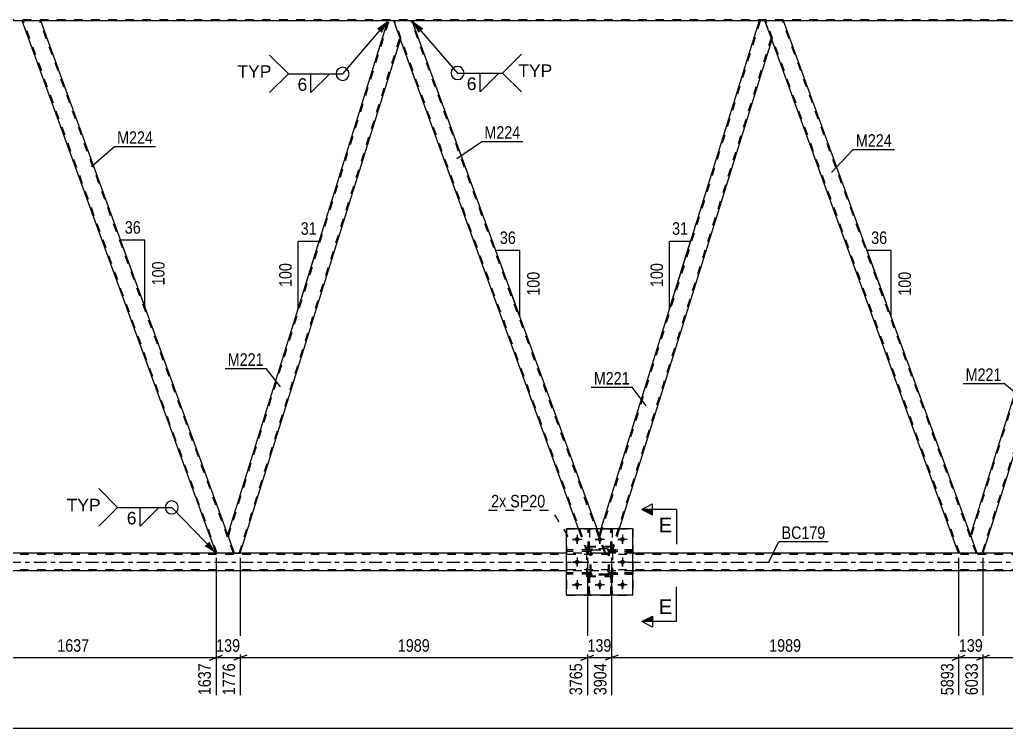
# Model space of a CAD drawing. Header units: millimetres. Extents: x 0 to 841, y 0 to 594.
# Drawn here: x 122 to 348.2, y 256.8 to 419.1 of the extents above; entities that cross this region are included whole.
import ezdxf

# ---------------------------------------------------------------- set-up
doc = ezdxf.new("R2010")
doc.units = ezdxf.units.MM
doc.linetypes.add('DXK_LINE_DOT2', pattern=[3.9198, 1.9599, -1.9599])
doc.linetypes.add('DXK_LINE_DOT3', pattern=[5.9187, 2.979, -0.9799, 0.9799, -0.9799])
doc.styles.add('Arial', font='ARIAL.TTF', dxfattribs={"height": 0.2})
doc.styles.add('Arial Narrow', font='ARIALN.TTF', dxfattribs={"height": 0.2})

# ---------------------------------------------------------------- blocks, each defined once
blk = doc.blocks.new('Part-122570622-5307 - 5143')
at = {"color": 7, "linetype": 'DXK_LINE_DOT2'}
for p, q in [((252.32, 297.64), (252.32, 302.49)), ((252.32, 302.49), (252.64, 302.49)), ((252.64, 302.49), (252.64, 297.64)), ((252.32, 298.24), (252.64, 298.24)), ((252.64, 297.64), (252.32, 297.64))]:
    blk.add_line(p, q, dxfattribs=at)
blk = doc.blocks.new('Part-122570622-5166 - 5143')
at = {"color": 7, "linetype": 'DXK_LINE_DOT2'}
for p, q in [((262.57, 292.45), (257.17, 292.45)), ((257.17, 292.45), (257.17, 292.13)), ((257.17, 292.13), (262.57, 292.13)), ((257.77, 292.13), (257.77, 292.45)), ((262.57, 292.13), (262.57, 292.45))]:
    blk.add_line(p, q, dxfattribs=at)
blk = doc.blocks.new('Part-122570622-5150 - 5143')
at = {"color": 7, "linetype": 'DXK_LINE_DOT2'}
for p, q in [((257.84, 292.12), (257.52, 292.12)), ((257.52, 292.12), (257.52, 287.29)), ((257.84, 287.29), (257.84, 292.12)), ((257.52, 291.52), (257.84, 291.52)), ((257.52, 287.29), (257.84, 287.29))]:
    blk.add_line(p, q, dxfattribs=at)
blk = doc.blocks.new('Part-122570622-5217 - 5143')
at = {"color": 7, "linetype": 'DXK_LINE_DOT2'}
for p, q in [((291.77, 418.89), (254.96, 300.77)), ((294.25, 415.01), (257.43, 296.89)), ((255.24, 302.49), (254.82, 301.14)), ((256.37, 296.89), (254.82, 301.14)), ((259.43, 302.49), (257.69, 296.89)), ((257.69, 296.89), (256.37, 296.89))]:
    blk.add_line(p, q, dxfattribs=at)
at = {"color": 2, "linetype": 'Continuous'}
for p, q in [((291.52, 418.89), (255.24, 302.49)), ((292.84, 418.89), (291.52, 418.89)), ((294.39, 414.64), (292.84, 418.89)), ((294.39, 414.64), (259.43, 302.49))]:
    blk.add_line(p, q, dxfattribs=at)
blk = doc.blocks.new('Part-122570622-5160 - 5143')
at = {"color": 7, "linetype": 'DXK_LINE_DOT2'}
for p, q in [((257.17, 292.13), (257.17, 292.45)), ((257.17, 292.45), (262.57, 292.45)), ((262.57, 292.13), (257.17, 292.13)), ((257.77, 292.13), (257.77, 292.45)), ((262.57, 292.45), (262.57, 292.13))]:
    blk.add_line(p, q, dxfattribs=at)
blk = doc.blocks.new('Part-122570622-5237 - 5143')
at = {"color": 2, "linetype": 'Continuous'}
for p, q in [((169.69, 301.14), (206.39, 418.89)), ((207.71, 418.89), (206.39, 418.89)), ((209.25, 414.64), (207.71, 418.89)), ((172.55, 296.89), (209.25, 414.64)), ((171.23, 296.89), (169.69, 301.14)), ((171.23, 296.89), (172.55, 296.89))]:
    blk.add_line(p, q, dxfattribs=at)
at = {"color": 7, "linetype": 'DXK_LINE_DOT2'}
for p, q in [((169.82, 300.77), (206.64, 418.89)), ((172.3, 296.89), (209.12, 415.01)), ((172.28, 296.89), (172.24, 296.89)), ((172.24, 296.89), (172.28, 296.89)), ((172.28, 296.89), (172.3, 296.89)), ((172.3, 296.89), (172.28, 296.89))]:
    blk.add_line(p, q, dxfattribs=at)
blk = doc.blocks.new('Part-122570622-5304 - 5143')
at = {"color": 2, "linetype": 'Continuous'}
for p, q in [((297.1, 418.89), (292.84, 418.89)), ((339.95, 301.14), (297.1, 418.89)), ((337.24, 296.89), (294.39, 414.64)), ((341.19, 296.89), (337.24, 296.89)), ((341.46, 296.89), (341.19, 296.89)), ((341.46, 296.89), (341.5, 296.89))]:
    blk.add_line(p, q, dxfattribs=at)
at = {"color": 7, "linetype": 'DXK_LINE_DOT2'}
for p, q in [((292.84, 418.89), (294.39, 414.64)), ((337.5, 296.89), (293.1, 418.89)), ((341.25, 296.89), (296.84, 418.89)), ((341.5, 296.89), (339.95, 301.14)), ((341.19, 296.89), (341.35, 296.89))]:
    blk.add_line(p, q, dxfattribs=at)
blk = doc.blocks.new('Part-122570622-5188 - 5143')
at = {"color": 2, "linetype": 'Continuous'}
for p, q in [((166.98, 296.89), (101.51, 296.89)), ((247.37, 296.89), (172.55, 296.89)), ((337.24, 296.89), (262.57, 296.89)), ((422.38, 296.89), (342.82, 296.89)), ((247.37, 292.89), (101.51, 292.89)), ((502.77, 292.89), (262.57, 292.89))]:
    blk.add_line(p, q, dxfattribs=at)
at = {"color": 7, "linetype": 'DXK_LINE_DOT2'}
for p, q in [((782.53, 296.65), (101.51, 296.65)), ((172.55, 296.89), (166.98, 296.89)), ((262.57, 296.89), (247.37, 296.89)), ((342.82, 296.89), (337.24, 296.89)), ((782.53, 293.13), (101.51, 293.13)), ((262.57, 292.89), (247.37, 292.89))]:
    blk.add_line(p, q, dxfattribs=at)
at = {"color": 7, "linetype": 'DXK_LINE_DOT3'}
blk.add_line((101.51, 294.89), (782.53, 294.89), dxfattribs=at)
blk = doc.blocks.new('Part-122570622-5193 - 5143')
at = {"color": 7, "linetype": 'DXK_LINE_DOT2'}
for p, q in [((252.32, 287.29), (252.32, 292.12)), ((252.32, 292.12), (252.64, 292.12)), ((252.64, 292.12), (252.64, 287.29)), ((252.32, 291.52), (252.64, 291.52)), ((252.64, 287.29), (252.32, 287.29))]:
    blk.add_line(p, q, dxfattribs=at)
blk = doc.blocks.new('Part-122570622-5579 - 5143')
at = {"color": 2, "linetype": 'Continuous'}
for p, q in [((262.57, 302.49), (247.37, 302.49)), ((247.37, 287.29), (247.37, 302.49)), ((262.57, 287.29), (262.57, 302.49)), ((262.57, 287.29), (247.37, 287.29))]:
    blk.add_line(p, q, dxfattribs=at)
blk = doc.blocks.new('Part-122570622-5201 - 5143')
at = {"color": 7, "linetype": 'DXK_LINE_DOT2'}
for p, q in [((755.72, 419.13), (55.65, 419.13)), ((126.83, 418.89), (122.57, 418.89)), ((211.96, 418.89), (206.39, 418.89)), ((297.1, 418.89), (291.52, 418.89))]:
    blk.add_line(p, q, dxfattribs=at)
at = {"color": 2, "linetype": 'Continuous'}
for p, q in [((122.57, 418.89), (55.65, 418.89)), ((206.39, 418.89), (126.83, 418.89)), ((291.52, 418.89), (211.96, 418.89)), ((376.66, 418.89), (297.1, 418.89))]:
    blk.add_line(p, q, dxfattribs=at)
blk = doc.blocks.new('Bolt-122570622-5202 - 5143')
at = {"linetype": 'Continuous'}
for points in [[(250.29, 300.09, -1), (249.25, 300.09, -1)], [(255.49, 300.09, -1), (254.45, 300.09, -1)], [(260.69, 300.09, -1), (259.65, 300.09, -1)], [(250.29, 294.89, -1), (249.25, 294.89, -1)], [(260.69, 294.89, -1), (259.65, 294.89, -1)], [(250.29, 289.69, -1), (249.25, 289.69, -1)], [(255.49, 289.69, -1), (254.45, 289.69, -1)], [(260.69, 289.69, -1), (259.65, 289.69, -1)]]:
    blk.add_hatch(color=1, dxfattribs=at).paths.add_polyline_path(points)
at = {"color": 1, "linetype": 'Continuous'}
for p, q in [((249.77, 301.13), (249.77, 299.05)), ((254.97, 301.13), (254.97, 299.05)), ((260.17, 301.13), (260.17, 299.05)), ((250.81, 300.09), (248.73, 300.09)), ((256.01, 300.09), (253.93, 300.09)), ((261.21, 300.09), (259.13, 300.09)), ((250.81, 294.89), (248.73, 294.89)), ((249.77, 295.93), (249.77, 293.85)), ((261.21, 294.89), (259.13, 294.89)), ((260.17, 295.93), (260.17, 293.85)), ((250.81, 289.69), (248.73, 289.69)), ((249.77, 290.73), (249.77, 288.65)), ((256.01, 289.69), (253.93, 289.69)), ((254.97, 290.73), (254.97, 288.65)), ((261.21, 289.69), (259.13, 289.69)), ((260.17, 290.73), (260.17, 288.65))]:
    blk.add_line(p, q, dxfattribs=at)
blk = doc.blocks.new('Part-122570622-5232 - 5143')
at = {"color": 2, "linetype": 'Continuous'}
for p, q in [((211.96, 418.89), (207.71, 418.89)), ((254.33, 302.49), (211.96, 418.89)), ((250.07, 302.49), (209.25, 414.64))]:
    blk.add_line(p, q, dxfattribs=at)
at = {"color": 7, "linetype": 'DXK_LINE_DOT2'}
for p, q in [((207.71, 418.89), (209.25, 414.64)), ((252.37, 296.89), (207.96, 418.89)), ((256.11, 296.89), (211.71, 418.89)), ((252.11, 296.89), (250.07, 302.49)), ((256.37, 296.89), (254.33, 302.49)), ((256.37, 296.89), (252.11, 296.89))]:
    blk.add_line(p, q, dxfattribs=at)
blk = doc.blocks.new('Part-122570622-5255 - 5143')
at = {"color": 2, "linetype": 'Continuous'}
for p, q in [((126.83, 418.89), (122.57, 418.89)), ((166.98, 296.89), (122.57, 418.89)), ((169.69, 301.14), (126.83, 418.89)), ((170.92, 296.89), (166.98, 296.89)), ((171.19, 296.89), (170.92, 296.89)), ((171.19, 296.89), (171.23, 296.89))]:
    blk.add_line(p, q, dxfattribs=at)
at = {"color": 7, "linetype": 'DXK_LINE_DOT2'}
for p, q in [((167.23, 296.89), (122.83, 418.89)), ((170.98, 296.89), (126.57, 418.89)), ((171.23, 296.89), (169.69, 301.14)), ((170.92, 296.89), (171.08, 296.89)), ((171.23, 296.89), (171.23, 296.89))]:
    blk.add_line(p, q, dxfattribs=at)
blk = doc.blocks.new('Part-122570622-5267 - 5143')
at = {"color": 7, "linetype": 'DXK_LINE_DOT2'}
for p, q in [((262.57, 297.65), (257.17, 297.65)), ((257.17, 297.65), (257.17, 297.33)), ((257.17, 297.33), (262.57, 297.33)), ((257.77, 297.33), (257.77, 297.65)), ((262.57, 297.33), (262.57, 297.65))]:
    blk.add_line(p, q, dxfattribs=at)
blk = doc.blocks.new('Part-122570622-5270 - 5143')
at = {"color": 7, "linetype": 'DXK_LINE_DOT2'}
for p, q in [((257.52, 297.64), (257.52, 302.49)), ((257.52, 302.49), (257.84, 302.49)), ((257.84, 302.49), (257.84, 297.64)), ((257.52, 298.24), (257.84, 298.24)), ((257.84, 297.64), (257.52, 297.64))]:
    blk.add_line(p, q, dxfattribs=at)
blk = doc.blocks.new('Part-122570622-5273 - 5143')
at = {"color": 2, "linetype": 'Continuous'}
for p, q in [((252.32, 302.49), (252.32, 302.49)), ((252.64, 302.49), (252.32, 302.49)), ((252.64, 302.49), (252.64, 302.49))]:
    blk.add_line(p, q, dxfattribs=at)
at = {"color": 7, "linetype": 'DXK_LINE_DOT2'}
for p, q in [((252.32, 297.64), (252.32, 302.49)), ((252.64, 297.64), (252.64, 302.49)), ((252.32, 298.24), (252.64, 298.24)), ((252.64, 297.64), (252.32, 297.64))]:
    blk.add_line(p, q, dxfattribs=at)
blk = doc.blocks.new('Part-122570622-5410 - 5143')
at = {"color": 7, "linetype": 'DXK_LINE_DOT2'}
for p, q in [((257.97, 298.42), (251.97, 298.42)), ((251.97, 291.62), (251.97, 298.42)), ((257.97, 291.62), (257.97, 298.42)), ((257.97, 291.62), (251.97, 291.62))]:
    blk.add_line(p, q, dxfattribs=at)
blk = doc.blocks.new('Part-122570622-5311 - 5143')
at = {"color": 7, "linetype": 'DXK_LINE_DOT2'}
for p, q in [((257.17, 297.33), (257.17, 297.65)), ((257.17, 297.65), (262.57, 297.65)), ((262.57, 297.33), (257.17, 297.33)), ((257.77, 297.33), (257.77, 297.65)), ((262.57, 297.65), (262.57, 297.33))]:
    blk.add_line(p, q, dxfattribs=at)
blk = doc.blocks.new('Part-122570622-5314 - 5143')
at = {"color": 7, "linetype": 'DXK_LINE_DOT2'}
for p, q in [((252.77, 292.45), (247.37, 292.45)), ((247.37, 292.13), (247.37, 292.45)), ((252.77, 292.13), (247.37, 292.13)), ((252.17, 292.13), (252.17, 292.45)), ((252.77, 292.45), (252.77, 292.13))]:
    blk.add_line(p, q, dxfattribs=at)
blk = doc.blocks.new('Part-122570622-5317 - 5143')
at = {"color": 7, "linetype": 'DXK_LINE_DOT2'}
for p, q in [((252.77, 297.65), (247.37, 297.65)), ((247.37, 297.33), (247.37, 297.65)), ((252.77, 297.33), (247.37, 297.33)), ((252.17, 297.33), (252.17, 297.65)), ((252.77, 297.65), (252.77, 297.33))]:
    blk.add_line(p, q, dxfattribs=at)
blk = doc.blocks.new('Part-122570622-5320 - 5143')
at = {"color": 2, "linetype": 'Continuous'}
for p, q in [((257.52, 302.49), (257.52, 302.49)), ((257.84, 302.49), (257.52, 302.49)), ((257.84, 302.49), (257.84, 302.49))]:
    blk.add_line(p, q, dxfattribs=at)
at = {"color": 7, "linetype": 'DXK_LINE_DOT2'}
for p, q in [((257.52, 297.64), (257.52, 302.49)), ((257.84, 297.64), (257.84, 302.49)), ((257.52, 298.24), (257.84, 298.24)), ((257.84, 297.64), (257.52, 297.64))]:
    blk.add_line(p, q, dxfattribs=at)
blk = doc.blocks.new('Part-122570622-5374 - 5143')
at = {"color": 7, "linetype": 'DXK_LINE_DOT2'}
for p, q in [((257.52, 287.29), (257.52, 292.12)), ((257.52, 292.12), (257.84, 292.12)), ((257.84, 292.12), (257.84, 287.29)), ((257.52, 291.52), (257.84, 291.52)), ((257.84, 287.29), (257.52, 287.29))]:
    blk.add_line(p, q, dxfattribs=at)
blk = doc.blocks.new('Part-122570622-5584 - 5143')
at = {"color": 7, "linetype": 'DXK_LINE_DOT2'}
for p, q in [((247.37, 302.49), (262.57, 302.49)), ((247.37, 302.49), (247.37, 287.29)), ((262.57, 302.49), (262.57, 287.29)), ((247.37, 287.29), (262.57, 287.29))]:
    blk.add_line(p, q, dxfattribs=at)
blk = doc.blocks.new('Part-122570622-5585 - 5143')
at = {"color": 7, "linetype": 'DXK_LINE_DOT2'}
for p, q in [((252.77, 297.41), (252.8, 297.59)), ((252.8, 297.59), (252.77, 297.41)), ((252.77, 292.37), (252.77, 297.41)), ((253.01, 297.41), (253.03, 297.5)), ((253.01, 292.37), (253.01, 297.41)), ((253.03, 297.5), (253.08, 297.58)), ((253.06, 297.85), (253.25, 297.89)), ((253.25, 297.89), (253.06, 297.85)), ((253.08, 297.58), (253.16, 297.63)), ((253.16, 297.63), (253.25, 297.65)), ((256.69, 297.89), (253.25, 297.89)), ((253.25, 297.65), (256.69, 297.65)), ((256.69, 297.89), (256.87, 297.85)), ((256.87, 297.85), (256.69, 297.89)), ((256.69, 297.65), (256.78, 297.63)), ((256.78, 297.63), (256.86, 297.58)), ((256.86, 297.58), (256.91, 297.5)), ((256.91, 297.5), (256.93, 297.41)), ((256.93, 292.37), (256.93, 297.41)), ((257.13, 297.59), (257.17, 297.41)), ((257.17, 297.41), (257.13, 297.59)), ((257.17, 292.37), (257.17, 297.41)), ((252.8, 292.18), (252.77, 292.37)), ((252.77, 292.37), (252.8, 292.18)), ((253.03, 292.28), (253.01, 292.37)), ((253.08, 292.2), (253.03, 292.28)), ((253.25, 291.89), (253.06, 291.92)), ((253.06, 291.92), (253.25, 291.89)), ((253.16, 292.15), (253.08, 292.2)), ((253.25, 292.13), (253.16, 292.15)), ((256.69, 292.13), (253.25, 292.13)), ((256.69, 291.89), (253.25, 291.89)), ((256.78, 292.15), (256.69, 292.13)), ((256.87, 291.92), (256.69, 291.89)), ((256.69, 291.89), (256.87, 291.92)), ((256.86, 292.2), (256.78, 292.15)), ((256.91, 292.28), (256.86, 292.2)), ((256.93, 292.37), (256.91, 292.28)), ((257.17, 292.37), (257.13, 292.18)), ((257.13, 292.18), (257.17, 292.37))]:
    blk.add_line(p, q, dxfattribs=at)
at = {"color": 7, "linetype": 'DXK_LINE_DOT3'}
blk.add_line((254.97, 294.89), (254.97, 294.89), dxfattribs=at)
at = {"color": 7, "linetype": 'DXK_LINE_DOT2'}
for centre, start, end in [((253.25, 297.41), 112.5, 157.5), ((253.25, 297.41), 112.5, 157.5), ((256.69, 297.41), 22.5, 67.5), ((256.69, 297.41), 22.5, 67.5), ((253.25, 292.37), 202.5, 247.5), ((253.25, 292.37), 202.5, 247.5), ((256.69, 292.37), 292.5, 337.5), ((256.69, 292.37), 292.5, 337.5)]:
    blk.add_arc(centre, 0.48, start, end, dxfattribs=at)
blk = doc.blocks.new('Part-122570622-5586 - 5143')
at = {"color": 7, "linetype": 'DXK_LINE_DOT2'}
for p, q in [((257.97, 298.29), (251.97, 298.29)), ((251.97, 291.49), (251.97, 298.29)), ((257.97, 291.49), (257.97, 298.29)), ((257.97, 291.49), (251.97, 291.49))]:
    blk.add_line(p, q, dxfattribs=at)
blk = doc.blocks.new('Part-122570622-5587 - 5143')
at = {"color": 7, "linetype": 'DXK_LINE_DOT2'}
for p, q in [((252.77, 297.41), (252.8, 297.59)), ((252.8, 297.59), (252.77, 297.41)), ((252.77, 292.37), (252.77, 297.41)), ((253.01, 297.41), (253.03, 297.5)), ((253.01, 292.37), (253.01, 297.41)), ((253.03, 297.5), (253.08, 297.58)), ((253.06, 297.85), (253.25, 297.89)), ((253.25, 297.89), (253.06, 297.85)), ((253.08, 297.58), (253.16, 297.63)), ((253.16, 297.63), (253.25, 297.65)), ((256.69, 297.89), (253.25, 297.89)), ((253.25, 297.65), (256.69, 297.65)), ((256.69, 297.89), (256.87, 297.85)), ((256.87, 297.85), (256.69, 297.89)), ((256.69, 297.65), (256.78, 297.63)), ((256.78, 297.63), (256.86, 297.58)), ((256.86, 297.58), (256.91, 297.5)), ((256.91, 297.5), (256.93, 297.41)), ((256.93, 292.37), (256.93, 297.41)), ((257.13, 297.59), (257.17, 297.41)), ((257.17, 297.41), (257.13, 297.59)), ((257.17, 292.37), (257.17, 297.41)), ((252.8, 292.18), (252.77, 292.37)), ((252.77, 292.37), (252.8, 292.18)), ((253.03, 292.28), (253.01, 292.37)), ((253.08, 292.2), (253.03, 292.28)), ((253.25, 291.89), (253.06, 291.92)), ((253.06, 291.92), (253.25, 291.89)), ((253.16, 292.15), (253.08, 292.2)), ((253.25, 292.13), (253.16, 292.15)), ((256.69, 292.13), (253.25, 292.13)), ((256.69, 291.89), (253.25, 291.89)), ((256.78, 292.15), (256.69, 292.13)), ((256.87, 291.92), (256.69, 291.89)), ((256.69, 291.89), (256.87, 291.92)), ((256.86, 292.2), (256.78, 292.15)), ((256.91, 292.28), (256.86, 292.2)), ((256.93, 292.37), (256.91, 292.28)), ((257.17, 292.37), (257.13, 292.18)), ((257.13, 292.18), (257.17, 292.37))]:
    blk.add_line(p, q, dxfattribs=at)
at = {"color": 7, "linetype": 'DXK_LINE_DOT3'}
blk.add_line((254.97, 294.89), (254.97, 294.89), dxfattribs=at)
at = {"color": 7, "linetype": 'DXK_LINE_DOT2'}
for centre, start, end in [((253.25, 297.41), 112.5, 157.5), ((253.25, 297.41), 112.5, 157.5), ((256.69, 297.41), 22.5, 67.5), ((256.69, 297.41), 22.5, 67.5), ((253.25, 292.37), 202.5, 247.5), ((253.25, 292.37), 202.5, 247.5), ((256.69, 292.37), 292.5, 337.5), ((256.69, 292.37), 292.5, 337.5)]:
    blk.add_arc(centre, 0.48, start, end, dxfattribs=at)
blk = doc.blocks.new('Part-122570622-5590 - 5143')
at = {"color": 7, "linetype": 'DXK_LINE_DOT2'}
for p, q in [((252.77, 292.45), (247.37, 292.45)), ((247.37, 292.45), (247.37, 292.13)), ((252.77, 292.13), (247.37, 292.13)), ((252.17, 292.13), (252.17, 292.45)), ((252.77, 292.13), (252.77, 292.45))]:
    blk.add_line(p, q, dxfattribs=at)
blk = doc.blocks.new('Part-122570622-5591 - 5143')
at = {"color": 7, "linetype": 'DXK_LINE_DOT2'}
for p, q in [((252.77, 297.65), (247.37, 297.65)), ((247.37, 297.65), (247.37, 297.33)), ((252.77, 297.33), (247.37, 297.33)), ((252.17, 297.33), (252.17, 297.65)), ((252.77, 297.33), (252.77, 297.65))]:
    blk.add_line(p, q, dxfattribs=at)
blk = doc.blocks.new('Bolt-122570622-5598 - 5143')
at = {"color": 1, "linetype": 'Continuous'}
for p, q in [((249.77, 301.13), (249.77, 300.44)), ((254.97, 301.13), (254.97, 300.44)), ((260.17, 301.13), (260.17, 300.44)), ((248.73, 300.09), (249.42, 300.09)), ((249.77, 299.05), (249.77, 299.74)), ((250.81, 300.09), (250.11, 300.09)), ((253.93, 300.09), (254.62, 300.09)), ((254.97, 299.05), (254.97, 299.74)), ((256.01, 300.09), (255.31, 300.09)), ((259.13, 300.09), (259.82, 300.09)), ((260.17, 299.05), (260.17, 299.74)), ((261.21, 300.09), (260.51, 300.09)), ((248.73, 294.89), (249.42, 294.89)), ((249.77, 295.93), (249.77, 295.24)), ((249.77, 293.85), (249.77, 294.54)), ((250.81, 294.89), (250.11, 294.89)), ((259.13, 294.89), (259.82, 294.89)), ((260.17, 295.93), (260.17, 295.24)), ((260.17, 293.85), (260.17, 294.54)), ((261.21, 294.89), (260.51, 294.89)), ((248.73, 289.69), (249.42, 289.69)), ((249.77, 290.73), (249.77, 290.04)), ((250.81, 289.69), (250.11, 289.69)), ((253.93, 289.69), (254.62, 289.69)), ((254.97, 290.73), (254.97, 290.04)), ((256.01, 289.69), (255.31, 289.69)), ((259.13, 289.69), (259.82, 289.69)), ((260.17, 290.73), (260.17, 290.04)), ((261.21, 289.69), (260.51, 289.69)), ((249.77, 288.65), (249.77, 289.34)), ((254.97, 288.65), (254.97, 289.34)), ((260.17, 288.65), (260.17, 289.34))]:
    blk.add_line(p, q, dxfattribs=at)
blk = doc.blocks.new('Part-122570622-5603 - 5143')
at = {"color": 2, "linetype": 'Continuous'}
for p, q in [((376.66, 418.89), (339.95, 301.14)), ((377.97, 418.89), (376.66, 418.89)), ((379.52, 414.64), (377.97, 418.89)), ((379.52, 414.64), (342.82, 296.89)), ((341.5, 296.89), (339.95, 301.14)), ((341.5, 296.89), (342.82, 296.89))]:
    blk.add_line(p, q, dxfattribs=at)
at = {"color": 7, "linetype": 'DXK_LINE_DOT2'}
for p, q in [((376.91, 418.89), (340.09, 300.77)), ((379.39, 415.01), (342.57, 296.89)), ((342.55, 296.89), (342.51, 296.89)), ((342.51, 296.89), (342.55, 296.89)), ((342.55, 296.89), (342.57, 296.89)), ((342.57, 296.89), (342.55, 296.89))]:
    blk.add_line(p, q, dxfattribs=at)
blk = doc.blocks.new('Part-122570622-5621 - 5143')
at = {"color": 7, "linetype": 'DXK_LINE_DOT2'}
for p, q in [((252.64, 292.12), (252.32, 292.12)), ((252.32, 292.12), (252.32, 287.29)), ((252.64, 287.29), (252.64, 292.12)), ((252.32, 291.52), (252.64, 291.52)), ((252.32, 287.29), (252.64, 287.29))]:
    blk.add_line(p, q, dxfattribs=at)
blk = doc.blocks.new('AngleDimension-122570622-6316 - 5143')
at = {"color": 7, "linetype": 'Continuous'}
for p, q in [((270.95, 368.37), (275.77, 368.37)), ((270.95, 352.9), (275.77, 368.37)), ((270.95, 352.9), (270.95, 368.37)), ((271.41, 354.38), (275.77, 368.37))]:
    blk.add_line(p, q, dxfattribs=at)
at = {"color": 0}
for points in [[(275.79, 369.27), (275.79, 373.47), (270.94, 373.47), (270.94, 369.27)], [(270.05, 363.98), (265.85, 363.98), (265.85, 357.29), (270.05, 357.29)]]:
    blk.add_wipeout(points, dxfattribs=at)
at = {"color": 3, "style": 'Arial Narrow'}
blk.add_text('31', height=2.863, dxfattribs=at).set_placement((271.54, 369.87))
blk.add_text('100', height=2.863, rotation=90.0002, dxfattribs=at).set_placement((269.45, 357.89))
blk = doc.blocks.new('StraightDimension-122570622-18967 - 5143')
at = {"color": 7, "linetype": 'Continuous'}
for p, q in [((172.55, 295.89), (172.55, 264.38)), ((252.11, 295.89), (252.11, 264.38)), ((174.05, 273.59), (171.05, 272.39)), ((172.55, 272.99), (252.11, 272.99)), ((250.61, 272.39), (253.61, 273.59))]:
    blk.add_line(p, q, dxfattribs=at)
at = {"color": 0}
blk.add_wipeout([(216.59, 273.74), (216.59, 277.94), (208.07, 277.94), (208.07, 273.74)], dxfattribs=at)
at = {"color": 0, "linetype": 'Continuous'}
blk.add_wipeout([(251.51, 272.29), (247.31, 272.29), (247.31, 263.78), (251.51, 263.78)], dxfattribs=at)
at = {"color": 3, "style": 'Arial Narrow'}
blk.add_text('1989', height=2.863, dxfattribs=at).set_placement((208.67, 274.34))
at = {"color": 3, "linetype": 'Continuous', "style": 'Arial Narrow'}
blk.add_text('3765', height=2.863, rotation=90.0002, dxfattribs=at).set_placement((250.91, 264.38))
blk = doc.blocks.new('StraightDimension-122570622-18966 - 5143')
at = {"color": 7, "linetype": 'Continuous'}
for p, q in [((252.11, 295.89), (252.11, 264.38)), ((257.68, 295.89), (257.68, 264.38)), ((250.61, 272.39), (253.61, 273.59)), ((252.11, 272.99), (257.68, 272.99)), ((259.18, 273.59), (256.18, 272.39))]:
    blk.add_line(p, q, dxfattribs=at)
at = {"color": 0}
blk.add_wipeout([(258.24, 273.74), (258.24, 277.94), (251.55, 277.94), (251.55, 273.74)], dxfattribs=at)
at = {"color": 0, "linetype": 'Continuous'}
blk.add_wipeout([(257.08, 272.29), (252.88, 272.29), (252.88, 263.78), (257.08, 263.78)], dxfattribs=at)
at = {"color": 3, "style": 'Arial Narrow'}
blk.add_text('139', height=2.863, dxfattribs=at).set_placement((252.15, 274.34))
at = {"color": 3, "linetype": 'Continuous', "style": 'Arial Narrow'}
blk.add_text('3904', height=2.863, rotation=90.0002, dxfattribs=at).set_placement((256.48, 264.38))
blk = doc.blocks.new('AngleDimension-122570622-6305 - 5143')
at = {"color": 7, "linetype": 'Continuous'}
for p, q in [((185.82, 368.37), (190.64, 368.37)), ((185.82, 352.9), (190.64, 368.37)), ((185.82, 352.9), (185.82, 368.37)), ((186.28, 354.38), (190.64, 368.37))]:
    blk.add_line(p, q, dxfattribs=at)
at = {"color": 0}
for points in [[(190.66, 369.27), (190.66, 373.47), (185.8, 373.47), (185.8, 369.27)], [(184.92, 363.98), (180.72, 363.98), (180.72, 357.29), (184.92, 357.29)]]:
    blk.add_wipeout(points, dxfattribs=at)
at = {"color": 3, "style": 'Arial Narrow'}
blk.add_text('31', height=2.863, dxfattribs=at).set_placement((186.4, 369.87))
blk.add_text('100', height=2.863, rotation=90.0002, dxfattribs=at).set_placement((184.32, 357.89))
blk = doc.blocks.new('AngleDimension-122570622-6037 - 5143')
at = {"color": 7, "linetype": 'Continuous'}
for p, q in [((320.66, 354.14), (316.25, 366.26)), ((321.79, 366.26), (316.25, 366.26)), ((321.79, 351.04), (316.25, 366.26)), ((321.79, 351.04), (321.79, 366.26))]:
    blk.add_line(p, q, dxfattribs=at)
at = {"color": 0}
for points in [[(321.45, 367.16), (321.45, 371.36), (316.59, 371.36), (316.59, 367.16)], [(326.89, 361.99), (322.69, 361.99), (322.69, 355.31), (326.89, 355.31)]]:
    blk.add_wipeout(points, dxfattribs=at)
at = {"color": 3, "style": 'Arial Narrow'}
blk.add_text('36', height=2.863, dxfattribs=at).set_placement((317.19, 367.76))
blk.add_text('100', height=2.863, rotation=90.0002, dxfattribs=at).set_placement((326.29, 355.91))
blk = doc.blocks.new('AngleDimension-122570622-6051 - 5143')
at = {"color": 7, "linetype": 'Continuous'}
for p, q in [((235.53, 354.14), (231.12, 366.26)), ((236.66, 366.26), (231.12, 366.26)), ((236.66, 351.04), (231.12, 366.26)), ((236.66, 351.04), (236.66, 366.26))]:
    blk.add_line(p, q, dxfattribs=at)
at = {"color": 0}
for points in [[(236.32, 367.16), (236.32, 371.36), (231.46, 371.36), (231.46, 367.16)], [(241.76, 361.99), (237.56, 361.99), (237.56, 355.31), (241.76, 355.31)]]:
    blk.add_wipeout(points, dxfattribs=at)
at = {"color": 3, "style": 'Arial Narrow'}
blk.add_text('36', height=2.863, dxfattribs=at).set_placement((232.06, 367.76))
blk.add_text('100', height=2.863, rotation=90.0002, dxfattribs=at).set_placement((241.16, 355.91))
blk = doc.blocks.new('StraightDimension-122570622-18963 - 5143')
at = {"color": 7, "linetype": 'Continuous'}
for p, q in [((342.82, 295.89), (342.82, 264.38)), ((422.38, 295.89), (422.38, 264.38)), ((344.32, 273.59), (341.32, 272.39)), ((342.82, 272.99), (422.38, 272.99)), ((420.88, 272.39), (423.88, 273.59))]:
    blk.add_line(p, q, dxfattribs=at)
at = {"color": 0}
blk.add_wipeout([(386.86, 273.74), (386.86, 277.94), (378.34, 277.94), (378.34, 273.74)], dxfattribs=at)
at = {"color": 0, "linetype": 'Continuous'}
blk.add_wipeout([(421.78, 272.29), (417.58, 272.29), (417.58, 263.78), (421.78, 263.78)], dxfattribs=at)
at = {"color": 3, "style": 'Arial Narrow'}
blk.add_text('1989', height=2.863, dxfattribs=at).set_placement((378.94, 274.34))
at = {"color": 3, "linetype": 'Continuous', "style": 'Arial Narrow'}
blk.add_text('8022', height=2.863, rotation=90.0002, dxfattribs=at).set_placement((421.18, 264.38))
blk = doc.blocks.new('StraightDimension-122570622-6892 - 5143')
at = {"color": 7, "linetype": 'Continuous'}
blk.add_line((55.01, 256.81), (799.15, 256.81), dxfattribs=at)
blk = doc.blocks.new('StraightDimension-122570622-18965 - 5143')
at = {"color": 7, "linetype": 'Continuous'}
for p, q in [((257.68, 295.89), (257.68, 264.38)), ((337.24, 295.89), (337.24, 264.38)), ((259.18, 273.59), (256.18, 272.39)), ((257.68, 272.99), (337.24, 272.99)), ((335.74, 272.39), (338.74, 273.59))]:
    blk.add_line(p, q, dxfattribs=at)
at = {"color": 0}
blk.add_wipeout([(301.72, 273.74), (301.72, 277.94), (293.21, 277.94), (293.21, 273.74)], dxfattribs=at)
at = {"color": 0, "linetype": 'Continuous'}
blk.add_wipeout([(336.64, 272.29), (332.44, 272.29), (332.44, 263.78), (336.64, 263.78)], dxfattribs=at)
at = {"color": 3, "style": 'Arial Narrow'}
blk.add_text('1989', height=2.863, dxfattribs=at).set_placement((293.81, 274.34))
at = {"color": 3, "linetype": 'Continuous', "style": 'Arial Narrow'}
blk.add_text('5893', height=2.863, rotation=90.0002, dxfattribs=at).set_placement((336.04, 264.38))
blk = doc.blocks.new('AngleDimension-122570622-16788 - 5143')
at = {"color": 7, "linetype": 'Continuous'}
for p, q in [((150.67, 368.62), (145.12, 368.62)), ((150.67, 353.4), (145.12, 368.62)), ((150.67, 353.4), (150.67, 368.62)), ((150.52, 353.81), (150.67, 353.4))]:
    blk.add_line(p, q, dxfattribs=at)
at = {"color": 0}
for points in [[(150.32, 369.52), (150.32, 373.72), (145.47, 373.72), (145.47, 369.52)], [(155.77, 364.35), (151.57, 364.35), (151.57, 357.67), (155.77, 357.67)]]:
    blk.add_wipeout(points, dxfattribs=at)
at = {"color": 3, "style": 'Arial Narrow'}
blk.add_text('36', height=2.863, dxfattribs=at).set_placement((146.07, 370.12))
blk.add_text('100', height=2.863, rotation=90.0002, dxfattribs=at).set_placement((155.17, 358.27))
blk = doc.blocks.new('StraightDimension-122570622-18964 - 5143')
at = {"color": 7, "linetype": 'Continuous'}
for p, q in [((337.24, 295.89), (337.24, 264.38)), ((342.82, 295.89), (342.82, 264.38)), ((335.74, 272.39), (338.74, 273.59)), ((337.24, 272.99), (342.82, 272.99)), ((344.32, 273.59), (341.32, 272.39))]:
    blk.add_line(p, q, dxfattribs=at)
at = {"color": 0}
blk.add_wipeout([(343.37, 273.74), (343.37, 277.94), (336.69, 277.94), (336.69, 273.74)], dxfattribs=at)
at = {"color": 0, "linetype": 'Continuous'}
blk.add_wipeout([(342.22, 272.29), (338.02, 272.29), (338.02, 263.78), (342.22, 263.78)], dxfattribs=at)
at = {"color": 3, "style": 'Arial Narrow'}
blk.add_text('139', height=2.863, dxfattribs=at).set_placement((337.29, 274.34))
at = {"color": 3, "linetype": 'Continuous', "style": 'Arial Narrow'}
blk.add_text('6033', height=2.863, rotation=90.0002, dxfattribs=at).set_placement((341.62, 264.38))
blk = doc.blocks.new('StraightDimension-122570622-18968 - 5143')
at = {"color": 7, "linetype": 'Continuous'}
for p, q in [((166.98, 295.89), (166.98, 264.38)), ((172.55, 295.89), (172.55, 264.38)), ((165.48, 272.39), (168.48, 273.59)), ((166.98, 272.99), (172.55, 272.99)), ((174.05, 273.59), (171.05, 272.39))]:
    blk.add_line(p, q, dxfattribs=at)
at = {"color": 0}
blk.add_wipeout([(173.11, 273.74), (173.11, 277.94), (166.42, 277.94), (166.42, 273.74)], dxfattribs=at)
at = {"color": 0, "linetype": 'Continuous'}
blk.add_wipeout([(171.95, 272.29), (167.75, 272.29), (167.75, 263.78), (171.95, 263.78)], dxfattribs=at)
at = {"color": 3, "style": 'Arial Narrow'}
blk.add_text('139', height=2.863, dxfattribs=at).set_placement((167.02, 274.34))
at = {"color": 3, "linetype": 'Continuous', "style": 'Arial Narrow'}
blk.add_text('1776', height=2.863, rotation=90.0002, dxfattribs=at).set_placement((171.35, 264.38))
blk = doc.blocks.new('StraightDimension-122570622-18969 - 5143')
at = {"color": 7, "linetype": 'Continuous'}
for p, q in [((166.98, 295.89), (166.98, 264.38)), ((101.51, 291.89), (101.51, 269.86)), ((103.01, 273.59), (100.01, 272.39)), ((101.51, 272.99), (166.98, 272.99)), ((165.48, 272.39), (168.48, 273.59))]:
    blk.add_line(p, q, dxfattribs=at)
at = {"color": 0}
blk.add_wipeout([(138.5, 273.74), (138.5, 277.94), (129.99, 277.94), (129.99, 273.74)], dxfattribs=at)
at = {"color": 0, "linetype": 'Continuous'}
for points in [[(100.91, 272.29), (96.71, 272.29), (96.71, 269.26), (100.91, 269.26)], [(166.38, 272.29), (162.18, 272.29), (162.18, 263.78), (166.38, 263.78)]]:
    blk.add_wipeout(points, dxfattribs=at)
at = {"color": 3, "style": 'Arial Narrow'}
blk.add_text('1637', height=2.863, dxfattribs=at).set_placement((130.59, 274.34))
at = {"color": 3, "linetype": 'Continuous', "style": 'Arial Narrow'}
for s, height, p in [('0', 2.86, (100.31, 269.86)), ('1637', 2.863, (165.78, 264.38))]:
    blk.add_text(s, height=height, rotation=90.0002, dxfattribs=at).set_placement(p)
blk = doc.blocks.new('Mark-122570622-5233 - 5143')
at = {"color": 0}
blk.add_wipeout([(177.9, 339.84), (177.9, 342.84), (169.67, 342.84), (169.67, 339.84)], dxfattribs=at)
blk.add_wipeout([(177.9, 339.84), (177.9, 342.84), (169.67, 342.84), (169.67, 339.84)], dxfattribs=at)
at = {"color": 30, "linetype": 'Continuous'}
for p in [(169.07, 339.24), (181.79, 335.04)]:
    blk.add_line(p, (178.5, 339.24), dxfattribs=at)
at = {"color": 3, "style": 'Arial Narrow'}
blk.add_text('M221', height=2.863, dxfattribs=at).set_placement((169.67, 339.84))
blk = doc.blocks.new('Mark-122570622-5300 - 5143')
at = {"color": 0}
blk.add_wipeout([(321.91, 390.03), (321.91, 393.03), (313.68, 393.03), (313.68, 390.03)], dxfattribs=at)
blk.add_wipeout([(321.91, 390.03), (321.91, 393.03), (313.68, 393.03), (313.68, 390.03)], dxfattribs=at)
at = {"color": 30, "linetype": 'Continuous'}
for p, q in [((308.1, 384.1), (313.08, 389.43)), ((313.08, 389.43), (322.51, 389.43))]:
    blk.add_line(p, q, dxfattribs=at)
at = {"color": 3, "style": 'Arial Narrow'}
blk.add_text('M224', height=2.863, dxfattribs=at).set_placement((313.68, 390.03))
blk = doc.blocks.new('Mark-122570622-5184 - 5143')
at = {"color": 0}
blk.add_wipeout([(306.69, 300.19), (306.69, 303.19), (296.64, 303.19), (296.64, 300.19)], dxfattribs=at)
blk.add_wipeout([(306.69, 300.19), (306.69, 303.19), (296.64, 303.19), (296.64, 300.19)], dxfattribs=at)
at = {"color": 30, "linetype": 'Continuous'}
for p, q in [((293.81, 295.01), (296.04, 299.59)), ((296.04, 299.59), (307.29, 299.59))]:
    blk.add_line(p, q, dxfattribs=at)
at = {"color": 3, "style": 'Arial Narrow'}
blk.add_text('BC179', height=2.863, dxfattribs=at).set_placement((296.64, 300.19))
blk = doc.blocks.new('Mark-122570622-5213 - 5143')
at = {"color": 0}
blk.add_wipeout([(261.82, 335.56), (261.82, 338.56), (253.6, 338.56), (253.6, 335.56)], dxfattribs=at)
blk.add_wipeout([(261.82, 335.56), (261.82, 338.56), (253.6, 338.56), (253.6, 335.56)], dxfattribs=at)
at = {"color": 30, "linetype": 'Continuous'}
for p in [(253, 334.96), (265.63, 330.68)]:
    blk.add_line(p, (262.42, 334.96), dxfattribs=at)
at = {"color": 3, "style": 'Arial Narrow'}
blk.add_text('M221', height=2.863, dxfattribs=at).set_placement((253.6, 335.56))
blk = doc.blocks.new('Mark-122570622-5228 - 5143')
at = {"color": 0}
blk.add_wipeout([(236.73, 391.87), (236.73, 394.87), (228.51, 394.87), (228.51, 391.87)], dxfattribs=at)
blk.add_wipeout([(236.73, 391.87), (236.73, 394.87), (228.51, 394.87), (228.51, 391.87)], dxfattribs=at)
at = {"color": 30, "linetype": 'Continuous'}
for p, q in [((222.21, 387.34), (227.91, 391.27)), ((227.91, 391.27), (237.33, 391.27))]:
    blk.add_line(p, q, dxfattribs=at)
at = {"color": 3, "style": 'Arial Narrow'}
blk.add_text('M224', height=2.863, dxfattribs=at).set_placement((228.51, 391.87))
blk = doc.blocks.new('Mark-122570622-5251 - 5143')
at = {"color": 0}
blk.add_wipeout([(152.53, 390.71), (152.53, 393.71), (144.31, 393.71), (144.31, 390.71)], dxfattribs=at)
blk.add_wipeout([(152.53, 390.71), (152.53, 393.71), (144.31, 393.71), (144.31, 390.71)], dxfattribs=at)
at = {"color": 30, "linetype": 'Continuous'}
for p, q in [((138.46, 385.48), (143.71, 390.11)), ((143.71, 390.11), (153.13, 390.11))]:
    blk.add_line(p, q, dxfattribs=at)
at = {"color": 3, "style": 'Arial Narrow'}
blk.add_text('M224', height=2.863, dxfattribs=at).set_placement((144.31, 390.71))
blk = doc.blocks.new('Mark-122570622-5599 - 5143')
at = {"color": 0}
blk.add_wipeout([(347.07, 336.39), (347.07, 339.39), (338.84, 339.39), (338.84, 336.39)], dxfattribs=at)
blk.add_wipeout([(347.07, 336.39), (347.07, 339.39), (338.84, 339.39), (338.84, 336.39)], dxfattribs=at)
at = {"color": 30, "linetype": 'Continuous'}
for p in [(338.24, 335.79), (352.92, 331.34)]:
    blk.add_line(p, (347.67, 335.79), dxfattribs=at)
at = {"color": 3, "style": 'Arial Narrow'}
blk.add_text('M221', height=2.863, dxfattribs=at).set_placement((338.84, 336.39))
blk = doc.blocks.new('SectionMark-122570622-6958 - 5143')
at = {"linetype": 'Continuous'}
for points in [[(267.07, 306.95), (267.07, 305.7), (264.57, 306.95)], [(267.07, 282.49), (267.07, 281.24), (264.57, 281.24)]]:
    blk.add_hatch(color=6, dxfattribs=at).paths.add_polyline_path(points)
at = {"color": 6, "linetype": 'Continuous'}
for p, q in [((264.57, 306.95), (267.07, 308.2)), ((267.07, 305.7), (267.07, 308.2)), ((272.57, 306.95), (264.57, 306.95)), ((264.57, 306.95), (267.07, 305.7)), ((264.57, 281.24), (267.07, 282.49)), ((272.57, 281.24), (264.57, 281.24)), ((267.07, 279.99), (264.57, 281.24)), ((267.07, 282.49), (267.07, 279.99))]:
    blk.add_line(p, q, dxfattribs=at)
at = {"color": 0, "linetype": 'Continuous'}
for points in [[(271.57, 301.7), (271.57, 305.2), (268.46, 305.2), (268.46, 301.7)], [(271.57, 282.99), (271.57, 286.49), (268.46, 286.49), (268.46, 282.99)]]:
    blk.add_wipeout(points, dxfattribs=at)
at = {"color": 6, "linetype": 'Continuous'}
for p, q in [((272.57, 306.95), (272.57, 298.95)), ((272.57, 281.24), (272.57, 289.24))]:
    blk.add_line(p, q, dxfattribs=at)
at = {"color": 3, "linetype": 'Continuous', "style": 'Arial'}
for p in [(268.46, 301.7), (268.46, 282.99)]:
    blk.add_text('E', height=3.34, dxfattribs=at).set_placement(p)
blk = doc.blocks.new('WeldMark-122570622-6972 - 5143')
at = {"linetype": 'Continuous'}
blk.add_hatch(color=30, dxfattribs=at).paths.add_polyline_path([(213.37, 416.14), (211.96, 418.89), (214.5, 417.12)])
at = {"color": 30, "linetype": 'Continuous'}
blk.add_line((211.96, 418.89), (222.37, 406.93), dxfattribs=at)
at = {"color": 3, "linetype": 'Continuous'}
for q in [(236.98, 411.22), (236.98, 402.65)]:
    blk.add_line((232.69, 406.93), q, dxfattribs=at)
blk.add_arc((222.37, 406.93), 1.5, 90, 270, dxfattribs=at)
at = {"color": 0}
blk.add_wipeout([(226.89, 402.83), (226.89, 406.23), (224.27, 406.23), (224.27, 402.83)], dxfattribs=at)
at = {"color": 30, "linetype": 'Continuous'}
blk.add_line((222.37, 406.93), (232.69, 406.93), dxfattribs=at)
at = {"color": 3, "linetype": 'Continuous'}
for p, q in [((227.55, 406.93), (231.84, 406.93)), ((231.84, 406.93), (227.55, 402.65)), ((227.55, 402.65), (227.55, 406.93))]:
    blk.add_line(p, q, dxfattribs=at)
blk.add_arc((222.37, 406.93), 1.5, 270, 90, dxfattribs=at)
at = {"color": 3, "style": 'Arial'}
blk.add_text('6', height=2.87, dxfattribs=at).set_placement((224.47, 403.03))
at = {"color": 0, "linetype": 'Continuous'}
blk.add_wipeout([(244.07, 406.03), (244.07, 409.03), (236.29, 409.03), (236.29, 406.03)], dxfattribs=at)
blk.add_wipeout([(244.07, 406.03), (244.07, 409.03), (236.29, 409.03), (236.29, 406.03)], dxfattribs=at)
at = {"color": 3, "linetype": 'Continuous', "style": 'Arial'}
blk.add_text('TYP', height=2.865, dxfattribs=at).set_placement((236.29, 406.03))
blk = doc.blocks.new('WeldMark-122570622-6987 - 5143')
at = {"linetype": 'Continuous'}
blk.add_hatch(color=30, dxfattribs=at).paths.add_polyline_path([(203.87, 417.1), (206.39, 418.89), (205.01, 416.13)])
at = {"color": 30, "linetype": 'Continuous'}
blk.add_line((206.39, 418.89), (195.99, 406.75), dxfattribs=at)
at = {"color": 3, "linetype": 'Continuous'}
for q in [(179.28, 411.04), (179.28, 402.46)]:
    blk.add_line((183.57, 406.75), q, dxfattribs=at)
for start, end in [(90, 270), (270, 90)]:
    blk.add_arc((195.99, 406.75), 1.5, start, end, dxfattribs=at)
at = {"color": 0}
blk.add_wipeout([(188.09, 402.65), (188.09, 406.05), (185.47, 406.05), (185.47, 402.65)], dxfattribs=at)
at = {"color": 30, "linetype": 'Continuous'}
blk.add_line((183.57, 406.75), (195.99, 406.75), dxfattribs=at)
at = {"color": 3, "linetype": 'Continuous'}
for p, q in [((188.75, 406.75), (193.04, 406.75)), ((193.04, 406.75), (188.75, 402.46)), ((188.75, 402.46), (188.75, 406.75))]:
    blk.add_line(p, q, dxfattribs=at)
at = {"color": 3, "style": 'Arial'}
blk.add_text('6', height=2.87, dxfattribs=at).set_placement((185.67, 402.85))
at = {"color": 0, "linetype": 'Continuous'}
blk.add_wipeout([(179.67, 405.85), (179.67, 408.85), (171.89, 408.85), (171.89, 405.85)], dxfattribs=at)
blk.add_wipeout([(179.67, 405.85), (179.67, 408.85), (171.89, 408.85), (171.89, 405.85)], dxfattribs=at)
at = {"color": 3, "linetype": 'Continuous', "style": 'Arial'}
blk.add_text('TYP', height=2.865, dxfattribs=at).set_placement((171.89, 405.85))
blk = doc.blocks.new('WeldMark-122570622-7001 - 5143')
at = {"linetype": 'Continuous'}
blk.add_hatch(color=30, dxfattribs=at).paths.add_polyline_path([(165.44, 299.57), (166.98, 296.89), (164.35, 298.53)])
at = {"color": 3, "linetype": 'Continuous'}
for q in [(140.13, 311.7), (140.13, 303.13)]:
    blk.add_line((144.42, 307.41), q, dxfattribs=at)
at = {"color": 30, "linetype": 'Continuous'}
blk.add_line((166.98, 296.89), (156.84, 307.41), dxfattribs=at)
at = {"color": 3, "linetype": 'Continuous'}
for start, end in [(90, 270), (270, 90)]:
    blk.add_arc((156.84, 307.41), 1.5, start, end, dxfattribs=at)
at = {"color": 0}
blk.add_wipeout([(148.94, 303.31), (148.94, 306.71), (146.32, 306.71), (146.32, 303.31)], dxfattribs=at)
at = {"color": 30, "linetype": 'Continuous'}
blk.add_line((144.42, 307.41), (156.84, 307.41), dxfattribs=at)
at = {"color": 3, "linetype": 'Continuous'}
for p, q in [((149.6, 307.41), (153.89, 307.41)), ((153.89, 307.41), (149.6, 303.13)), ((149.6, 303.13), (149.6, 307.41))]:
    blk.add_line(p, q, dxfattribs=at)
at = {"color": 3, "style": 'Arial'}
blk.add_text('6', height=2.87, dxfattribs=at).set_placement((146.52, 303.51))
at = {"color": 0, "linetype": 'Continuous'}
blk.add_wipeout([(140.52, 306.51), (140.52, 309.51), (132.74, 309.51), (132.74, 306.51)], dxfattribs=at)
blk.add_wipeout([(140.52, 306.51), (140.52, 309.51), (132.74, 309.51), (132.74, 306.51)], dxfattribs=at)
at = {"color": 3, "linetype": 'Continuous', "style": 'Arial'}
blk.add_text('TYP', height=2.865, dxfattribs=at).set_placement((132.74, 306.51))
blk = doc.blocks.new('MarkSet-122570622-7161 - 5143')
at = {"color": 30, "linetype": 'DXK_LINE_DOT2'}
blk.add_line((247.72, 300.74), (243.96, 306.8), dxfattribs=at)
at = {"color": 0}
blk.add_wipeout([(233.53, 307.4), (233.53, 310.4), (230.05, 310.4), (230.05, 307.4)], dxfattribs=at)
blk.add_wipeout([(233.53, 307.4), (233.53, 310.4), (230.05, 310.4), (230.05, 307.4)], dxfattribs=at)
blk.add_wipeout([(242.46, 307.4), (242.46, 310.4), (234.43, 310.4), (234.43, 307.4)], dxfattribs=at)
blk.add_wipeout([(242.46, 307.4), (242.46, 310.4), (234.43, 310.4), (234.43, 307.4)], dxfattribs=at)
at = {"color": 30, "linetype": 'DXK_LINE_DOT2'}
blk.add_line((229.45, 306.8), (243.96, 306.8), dxfattribs=at)
at = {"color": 3, "style": 'Arial Narrow'}
for s, p in [('2x', (230.05, 307.4)), ('SP20', (234.43, 307.4))]:
    blk.add_text(s, height=2.863, dxfattribs=at).set_placement(p)

msp = doc.modelspace()

# ---------------------------------------------------------------- block references
for name in ['Part-122570622-5201 - 5143', 'Part-122570622-5255 - 5143', 'Part-122570622-5237 - 5143', 'Part-122570622-5232 - 5143', 'Part-122570622-5217 - 5143', 'Part-122570622-5304 - 5143', 'Part-122570622-5603 - 5143', 'Part-122570622-5579 - 5143', 'Part-122570622-5584 - 5143', 'Bolt-122570622-5202 - 5143', 'Bolt-122570622-5598 - 5143', 'Part-122570622-5307 - 5143', 'Part-122570622-5273 - 5143', 'Part-122570622-5270 - 5143', 'Part-122570622-5320 - 5143', 'Part-122570622-5188 - 5143', 'Part-122570622-5317 - 5143', 'Part-122570622-5591 - 5143', 'Part-122570622-5410 - 5143', 'Part-122570622-5586 - 5143', 'Part-122570622-5585 - 5143', 'Part-122570622-5587 - 5143', 'Part-122570622-5267 - 5143', 'Part-122570622-5311 - 5143', 'Part-122570622-5314 - 5143', 'Part-122570622-5590 - 5143', 'Part-122570622-5193 - 5143', 'Part-122570622-5621 - 5143', 'Part-122570622-5166 - 5143', 'Part-122570622-5160 - 5143', 'Part-122570622-5150 - 5143', 'Part-122570622-5374 - 5143']:
    msp.add_blockref(name, (0, 0))

# ---------------------------------------------------------------- next in the draw order: block references
for name in ['AngleDimension-122570622-6305 - 5143', 'AngleDimension-122570622-6316 - 5143', 'AngleDimension-122570622-6051 - 5143', 'AngleDimension-122570622-6037 - 5143', 'StraightDimension-122570622-18967 - 5143', 'StraightDimension-122570622-18963 - 5143']:
    msp.add_blockref(name, (0, 0))

# ---------------------------------------------------------------- next in the draw order: block references
msp.add_blockref('StraightDimension-122570622-18966 - 5143', (0, 0))

# ---------------------------------------------------------------- next in the draw order: block references
msp.add_blockref('StraightDimension-122570622-6892 - 5143', (0, 0))

# ---------------------------------------------------------------- next in the draw order: block references
for name in ['WeldMark-122570622-6987 - 5143', 'WeldMark-122570622-6972 - 5143', 'Mark-122570622-5251 - 5143', 'Mark-122570622-5228 - 5143', 'Mark-122570622-5300 - 5143', 'AngleDimension-122570622-16788 - 5143', 'Mark-122570622-5233 - 5143', 'Mark-122570622-5599 - 5143', 'Mark-122570622-5213 - 5143', 'MarkSet-122570622-7161 - 5143', 'StraightDimension-122570622-18968 - 5143', 'StraightDimension-122570622-18965 - 5143']:
    msp.add_blockref(name, (0, 0))

# ---------------------------------------------------------------- next in the draw order: block references
for name in ['SectionMark-122570622-6958 - 5143', 'Mark-122570622-5184 - 5143', 'StraightDimension-122570622-18969 - 5143', 'StraightDimension-122570622-18964 - 5143']:
    msp.add_blockref(name, (0, 0))

# ---------------------------------------------------------------- next in the draw order: block references
msp.add_blockref('WeldMark-122570622-7001 - 5143', (0, 0))

doc.saveas('drawing.dxf')
